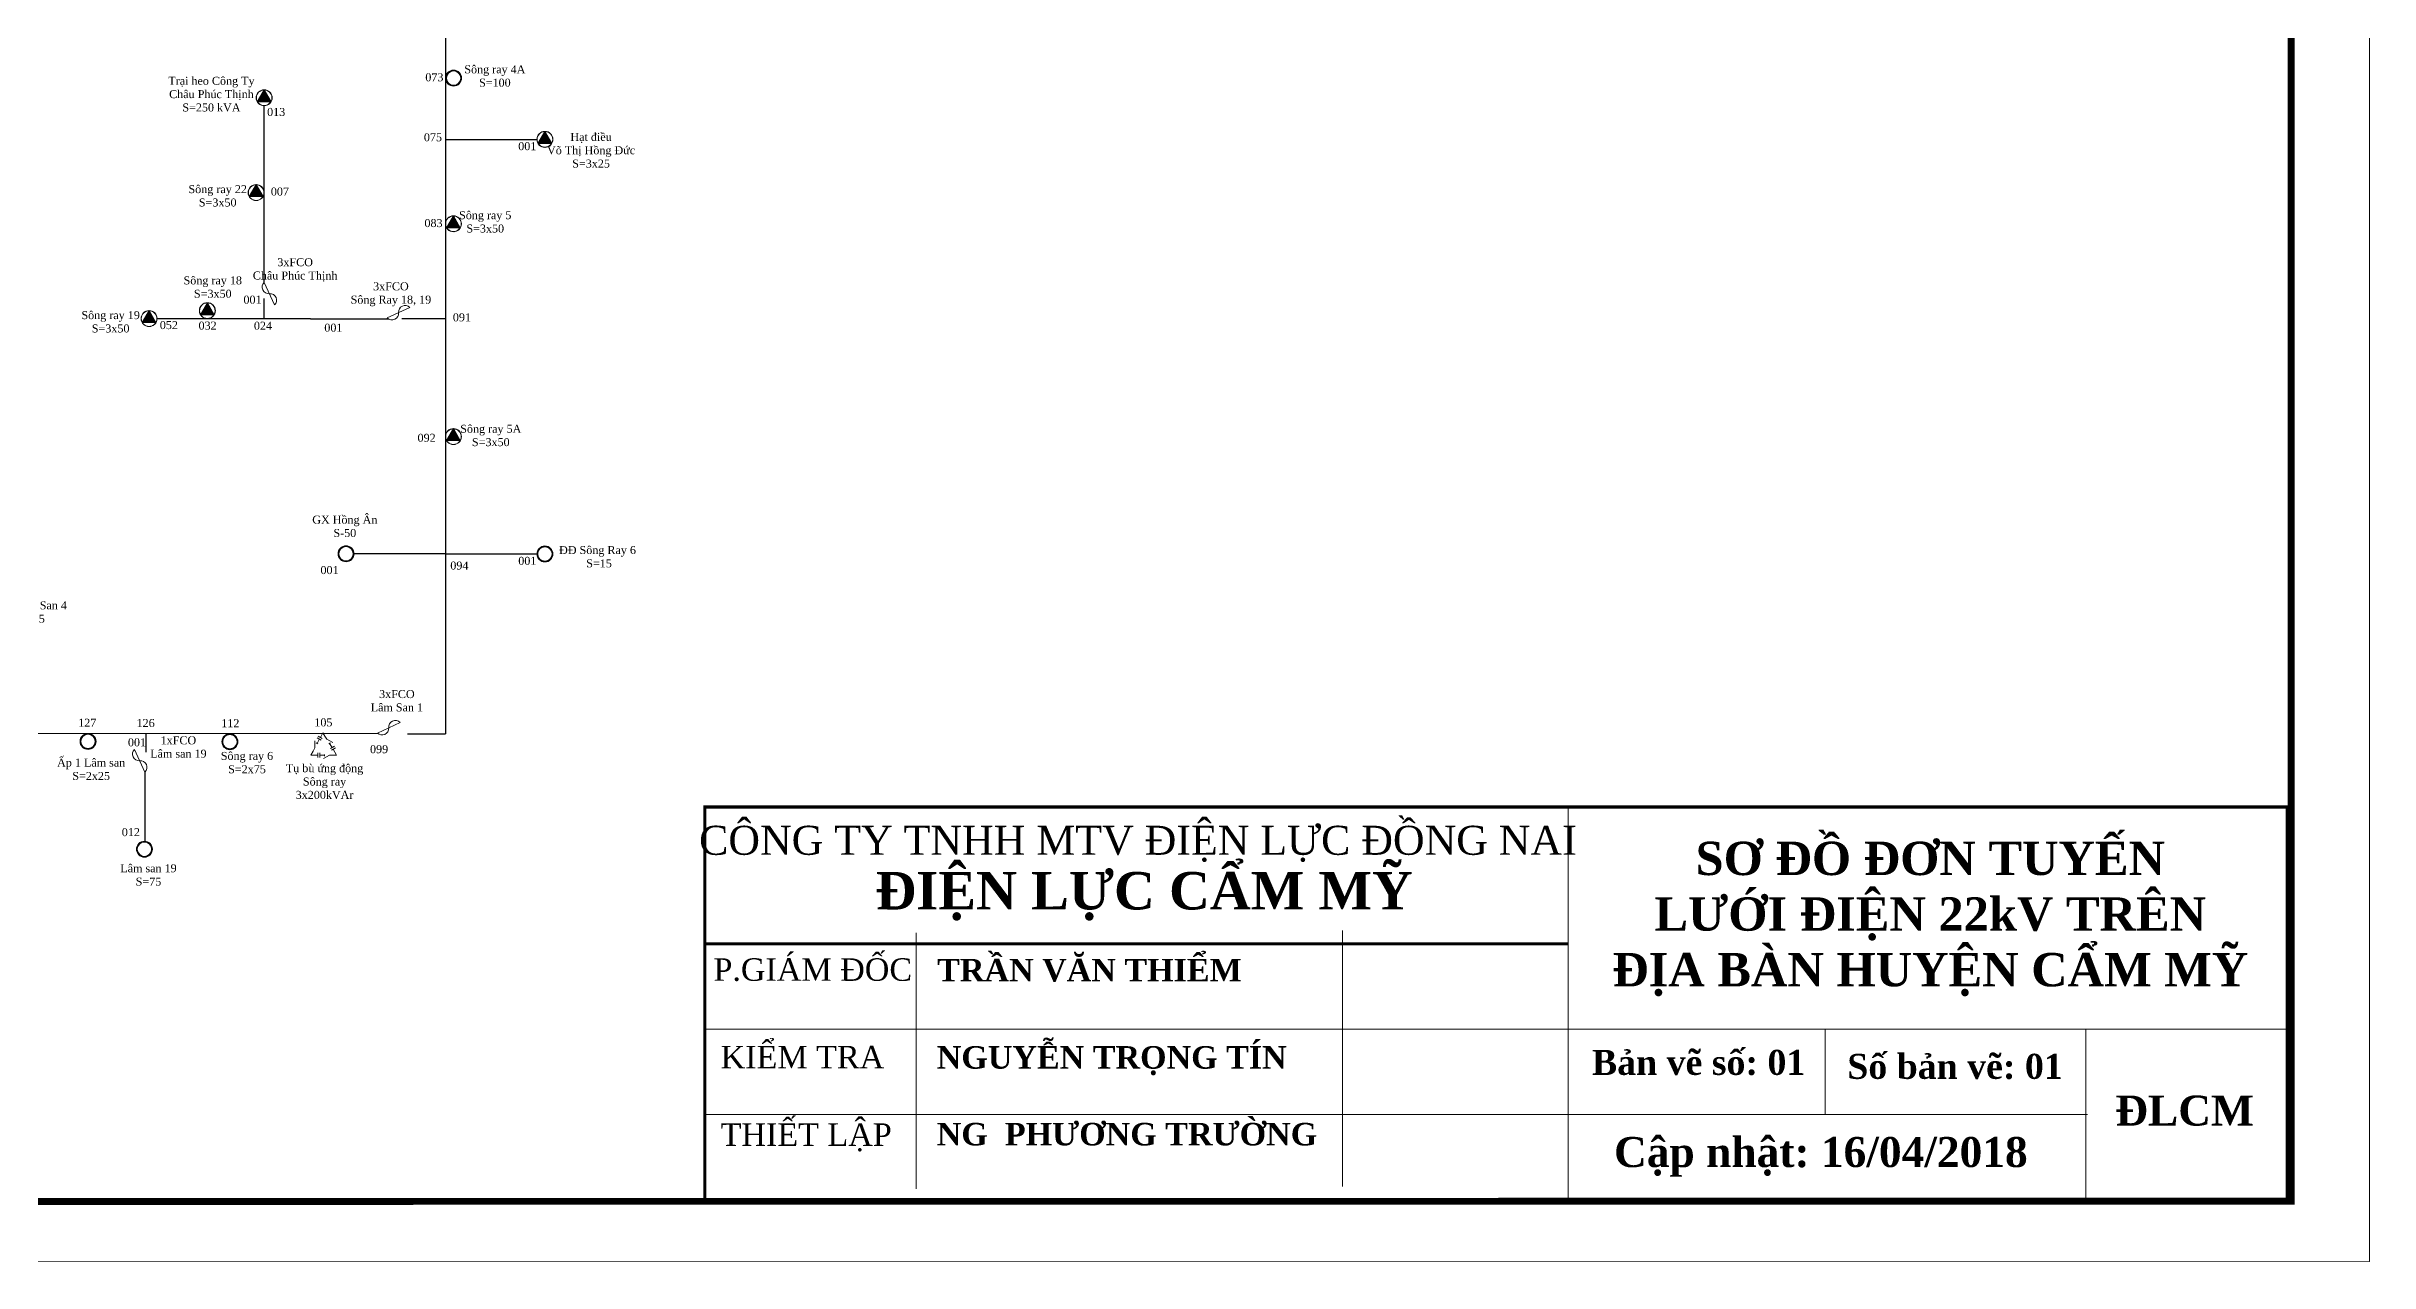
# Model space of a CAD drawing. Header units: inches. Extents: x 4393 to 9189, y -189 to 2360.
# Drawn here: x 7011 to 7812, y -189 to 231 of the extents above; entities that cross this region are included whole.
import ezdxf
from ezdxf.enums import TextEntityAlignment as Align

# ---------------------------------------------------------------- set-up
doc = ezdxf.new("R2010")
doc.units = ezdxf.units.IN
doc.header["$MEASUREMENT"] = 0
doc.layers.get('Defpoints').update_dxf_attribs({"lineweight": 13})
for name, color, linetype, lineweight in [('Day 22kV', 1, 'Continuous', 25), ('Khung', 7, 'Continuous', 20), ('TBA', 5, 'Continuous', 18), ('Text', 7, 'Continuous', 15), ('Thiet bi', 3, 'Continuous', 18)]:
    doc.layers.add(name, color=color, linetype=linetype, lineweight=lineweight)
doc.styles.add('TimeNRoman', font='times.ttf')

# ---------------------------------------------------------------- blocks, each defined once
blk = doc.blocks.new('TBA 1P')
h = blk.add_hatch(color=4)
h.set_gradient(color1=(0, 0, 255), one_color=1, tint=1, name='SPHERICAL')
h.paths.add_polyline_path([(0.8, 0.8, 1), (-0.8, 0.8, 1)])
h.paths.add_polyline_path([(-0.77, 0.8, -1), (0.77, 0.8, -1)], flags=16)
at = {"color": 0}
for radius in [0.8, 0.769, 0.759, 0.759, 0.748, 0.737, 0.726, 0.715]:
    blk.add_circle((0, 0.8), radius, dxfattribs=at)
blk = doc.blocks.new('TBA 3P')
h = blk.add_hatch(color=4)
h.set_gradient(color1=(0, 0, 255), one_color=1, tint=1, name='INVSPHERICAL')
h.paths.add_polyline_path([(-0.01, 1.58), (0, 1.6, 0.414214), (-0.8, 0.8, 0.131652), (-0.69, 0.4), (-0.68, 0.42, -0.12747), (-0.78, 0.8, -0.409402)])
h = blk.add_hatch(color=4)
h.set_gradient(color1=(0, 0, 255), one_color=1, tint=1, name='INVSPHERICAL')
h.paths.add_polyline_path([(0.8, 0.8, 1), (-0.8, 0.8, 1)])
h.paths.add_polyline_path([(-0.78, 0.8, -1), (0.78, 0.8, -1)], flags=16)
h = blk.add_hatch()
h.set_pattern_fill('AR-HBONE', color=4, scale=0.25, style=0)
h.paths.add_polyline_path([(0.69, 0.4), (0.67, 0.4, -0.566432), (-0.67, 0.4), (-0.69, 0.4, 0.57735)])
h = blk.add_hatch(color=4)
h.set_gradient(color1=(0, 0, 255), one_color=1, tint=1, name='SPHERICAL')
h.paths.add_polyline_path([(0, 1.6), (0.01, 1.58, -0.409402), (0.78, 0.8, -0.12747), (0.68, 0.42), (0.69, 0.4, 0.131652), (0.8, 0.8, 0.414214)])
at = {"color": 0}
blk.add_lwpolyline([(0, 1.6, 0, 1.39, 0), (0, 0.4, 0, 0, 0)], format="xyseb", dxfattribs=at)
blk.add_lwpolyline([(-0.69, 0.4), (0.69, 0.4), (0, 1.6)], close=True, dxfattribs=at)
for radius in [0.8, 0.778]:
    blk.add_circle((0, 0.8), radius, dxfattribs=at)
blk = doc.blocks.new('FCO')
at = {"color": 0}
blk.add_lwpolyline([(0, 0, 0.707499), (1.13, 0.53, -0.707499), (2.26, 1.05, -5.301682)], format="xyb", dxfattribs=at)
blk.add_lwpolyline([(0, 0), (2.26, 1.05)], dxfattribs=at)
blk = doc.blocks.new('ALTD')
at = {"color": 0}
for points in [[(3.38, 1.08), (1.27, 0), (0, 0)], [(2.99, 0.31), (2.99, -0.31)], [(2.99, 0), (4.73, 0)]]:
    blk.add_lwpolyline(points, dxfattribs=at)
blk = doc.blocks.new('tu bu ung dong')
for p, q in [((6281.75, 2707.62), (6280.69, 2706.94)), ((6286.94, 2703.5), (6288.39, 2702.74))]:
    blk.add_line(p, q)
at = {"color": 0}
for points in [[(6286.07, 2709.52), (6285.24, 2710.95)], [(6286.65, 2709.86), (6285.82, 2711.28)], [(6288.38, 2710.48), (6288.39, 2711.61), (6286.32, 2710.42)], [(6280.69, 2706.94), (6282.22, 2706.06)], [(6282.57, 2706.66), (6281.74, 2705.23)], [(6283.15, 2706.32), (6282.32, 2704.9)], [(6289.21, 2705.89), (6287.57, 2705.89)], [(6289.21, 2705.22), (6287.57, 2705.22)], [(6288.39, 2702.74), (6288.39, 2705.22)]]:
    blk.add_lwpolyline(points, dxfattribs=at)
at = {"layer": 'Thiet bi', "zscale": 3.6}
for p, rotation in [((6281.75, 2707.62), 32.47119229083351), ((6288.38, 2710.48), 270), ((6286.94, 2703.5), 152.4711922908307)]:
    blk.add_blockref('ALTD', p, dxfattribs=dict(at, rotation=rotation))

msp = doc.modelspace()

# ---------------------------------------------------------------- linework, layer by layer
at = {"layer": 'Day 22kV', "color": 6}
for p, q in [((7101.95, 136.85), (7049, 136.85)), ((7101.95, 136.85), (7128.73, 136.85)), ((7148.53, 136.85), (7133.46, 136.85)), ((7148.53, 55.65), (7116.94, 55.65)), ((7045.11, -6.41), (7045.11, -12.7))]:
    msp.add_line(p, q, dxfattribs=at)
for points in [[(7148.53, 484.82), (7148.53, 169.01)], [(7085.94, 149.38), (7085.94, 210.32)], [(7148.53, 198.73), (7180.02, 198.73)], [(7148.53, 169.01), (7148.53, -6.42)], [(7085.94, 136.85), (7085.94, 143.86)], [(7148.53, 55.65), (7180.02, 55.65)], [(6626.26, -6.31), (7125.04, -6.14)], [(7135.38, -6.4), (7148.53, -6.42)], [(7044.83, -19.6), (7044.83, -43.51)]]:
    msp.add_lwpolyline(points, dxfattribs=at)
at = {"layer": 'Defpoints'}
msp.add_lwpolyline([(4392.87, -188.87), (7812.22, -188.46), (7812.16, 1998.11), (4396.1, 1998.09)], close=True, dxfattribs=at)
at = {"layer": 'Khung'}
for points, const_width in [([(4433.74, 1971.09), (4426.33, -167.86), (7785.22, -167.72), (7785.16, 1971.11)], 2.4), ([(7237.93, -167.18), (7783.87, -167.18), (7783.87, -31.68), (7237.93, -31.68)], 1.08)]:
    msp.add_lwpolyline(points, close=True, dxfattribs=dict(at, const_width=const_width))
for points in [[(7535.8, -31.68), (7535.8, -167.18)], [(7310.83, -75.1), (7310.83, -163.37)], [(7457.89, -74.3), (7457.89, -162.57)], [(7237.93, -108.33), (7783.87, -108.33)], [(7624.47, -108.33), (7624.47, -137.75)], [(7714.4, -108.33), (7714.4, -167.18)], [(7237.93, -137.75), (7714.93, -137.75)]]:
    msp.add_lwpolyline(points, dxfattribs=at)
at = {"layer": 'Khung', "const_width": 1.08}
msp.add_lwpolyline([(7237.93, -78.9), (7535.8, -78.9)], dxfattribs=at)

# ---------------------------------------------------------------- block references
at = {"layer": 'TBA', "xscale": 3.450000000000728, "yscale": 3.450000000000728, "zscale": 3.450000000000728}
for name, p in [('TBA 3P', (7085.94, 210.32)), ('TBA 1P', (7151.29, 217.11)), ('TBA 3P', (7182.78, 195.97)), ('TBA 3P', (7083.18, 177.6)), ('TBA 3P', (7151.23, 166.83)), ('TBA 3P', (7066.34, 136.85)), ('TBA 3P', (7046.24, 134.13)), ('TBA 3P', (7151.23, 93.39)), ('TBA 1P', (7182.78, 52.89)), ('TBA 1P', (7025.17, -11.78)), ('TBA 1P', (7074.11, -11.88))]:
    msp.add_blockref(name, p, dxfattribs=at)
for p, rotation in [((7114.18, 58.48), 180), ((7041.88, -46.22), 270)]:
    msp.add_blockref('TBA 1P', p, dxfattribs=dict(at, rotation=rotation))
at = {"layer": 'Thiet bi', "xscale": 3.450000000000728, "yscale": 3.450000000000728, "zscale": 3.450000000000728}
for p, rotation in [((7085.94, 149.38), 270), ((7136.2, 140.74), 180), ((7132.82, -2.51), 180), ((7044.83, -19.6), 90)]:
    msp.add_blockref('FCO', p, dxfattribs=dict(at, rotation=rotation))
at = {"layer": 'Thiet bi', "color": 3, "rotation": 270}
msp.add_blockref('tu bu ung dong', (4399.29, 6274.58), dxfattribs=at)

# ---------------------------------------------------------------- texts
at = {"layer": 'Text', "style": 'TimeNRoman'}
for s, p in [('073', (7144.66, 218.78)), ('013', (7090.08, 206.82)), ('075', (7144.17, 198.08)), ('001', (7176.71, 195)), ('007', (7091.37, 179.35)), ('083', (7144.36, 168.46)), ('001', (7081.92, 142.04)), ('091', (7154.16, 135.94)), ('052', (7053.07, 133.26)), ('032', (7066.43, 133.09)), ('024', (7085.53, 133.04)), ('001', (7109.82, 132.37)), ('092', (7141.98, 94.37)), ('001', (7108.49, 48.71)), ('094', (7153.28, 50.28)), ('001', (7176.73, 51.92)), ('127', (7024.91, -3.96)), ('001', (7042.07, -10.71)), ('126', (7045.05, -4.05)), ('112', (7074.27, -4.12)), ('105', (7106.37, -3.83)), ('099', (7125.58, -13.09)), ('012', (7039.95, -41.72))]:
    msp.add_text(s, height=2.76, dxfattribs=at).set_placement(p, align=Align.CENTER)
for s, insert, char_height, width, attachment_point in [('Sông ray 4A\\PS=100', (7165.52, 220.58), 2.76, 36.5748, 5), ('Trại heo Công Ty Châu Phúc Thịnh\\PS=250 kVA', (7067.75, 214.31), 2.76, 36.0086, 5), ('Hạt {\\fTimes New Roman|b0|i0|c238|p18;đ}iều\\PVõ Thị Hồng {\\fTimes New Roman|b0|i0|c238|p18;Đ}ức\\PS=3x25', (7198.71, 194.96), 2.76, 36.0086, 5), ('Sông ray 22\\PS=3x50', (7069.91, 179.23), 2.76, 36.0086, 5), ('Sông ray 5\\PS=3x50', (7162.2, 170.25), 2.76, 36.0086, 5), ('3xFCO\\PChâu Phúc Thịnh', (7096.62, 153.7), 2.76, 28.2352, 5), ('Sông ray 18\\PS=3x50', (7068.21, 147.74), 2.76, 36.0086, 5), ('3xFCO\\PSông Ray 18, 19', (7129.66, 145.27), 2.76, 28.7382, 5), ('Sông ray 19\\PS=3x50', (7032.98, 135.76), 2.76, 36.0086, 5), ('Sông ray 5A\\PS=3x50', (7164.11, 96.53), 2.76, 36.0086, 5), ('GX Hồng Ân\\PS-50', (7113.77, 65.18), 2.76, 36.0086, 5), ('ĐĐ Sông Ray 6\\P S=15', (7200.94, 54.69), 2.76, 36.0086, 5), ('ĐĐ Lâm San 4\\P S=15', (7005.33, 35.61), 2.76, 36.0086, 5), ('3xFCO\\PLâm San 1', (7131.72, 4.99), 2.76, 22.7436, 5), ('1xFCO\\PLâm san 19', (7056.35, -10.97), 2.76, 36.0086, 5), ('Ấp 1 Lâm san\\PS=2x25', (7026.26, -18.66), 2.76, 26.4218, 5), ('Sông ray 6\\PS=2x75', (7080.01, -16.35), 2.76, 36.0086, 5), ('Tụ bù ứng động\\PSông ray \\P3x200kVAr', (7106.77, -22.9), 2.76, 36.0086, 5), ('{\\fTimes New Roman|b0|i0|c238|p18;C}Ô{\\fTimes New Roman|b0|i0|c238|p18;NG TY TNHH MTV Đ}IỆN LỰC {\\fTimes New Roman|b0|i0|c238|p18;Đ}ỒNG NAI{\\fTimes New Roman|b0|i0|c238|p18;}', (7387.36, -44.41), 10.01, 301.9069, 5), ('{\\fTimes New Roman|b1|i0|c238|p18;S\\fTimes New Roman|b1|i0|c163|p18;Ơ\\fTimes New Roman|b1|i0|c238|p18; Đ\\fTimes New Roman|b1|i0|c0|p18;Ồ \\fTimes New Roman|b1|i0|c238|p18;Đ\\fTimes New Roman|b1|i0|c163|p18;Ơ\\fTimes New Roman|b1|i0|c0|p18;N TUYẾN\\PL\\fTimes New Roman|b1|i0|c163|p18;Ư\\fTimes New Roman|b1|i0|c0|p18;ỚI \\fTimes New Roman|b1|i0|c238|p18;Đ\\fTimes New Roman|b1|i0|c0|p18;IỆN 22kV TRÊN\\P\\fTimes New Roman|b1|i0|c238|p18;Đ\\fTimes New Roman|b1|i0|c0|p18;ỊA BÀN HUYỆN CẨM MỸ}', (7660.69, -70.31), 11.52, 267.7725, 5), ('Lâm san 19\\PS=75', (7046.03, -55.12), 2.76, 36.0086, 5), ('{\\fTimes New Roman|b1|i0|c238|p18;Đ\\fTimes New Roman|b1|i0|c0|p18;IỆN LỰC CẨM MỸ}', (7389.48, -62.49), 12.936, 206.2554, 5), ('P.GIÁM {\\fTimes New Roman|b0|i0|c238|p18;Đ}ỐC', (7240.93, -87.84), 7.776, 66.2684, 4), ('{\\fTimes New Roman|b1|i0|c0|p18;TRẦN VĂN THIỂM}', (7318.11, -88.04), 7.776, 132.623, 4), ('KIỂM TRA', (7243.4, -117.97), 7.776, 62.971, 4), ('{\\fTimes New Roman|b1|i0|c0|p18;NGUYỄN TRỌNG TÍN}', (7317.95, -119.23), 7.776, 192.8622, 4), ('{\\fTimes New Roman|b1|i0|c0|p18;Bản vẽ số: 01}', (7580.78, -115.47), 8.64, 91.8647, 2), ('{\\fTimes New Roman|b1|i0|c0|p18;Số bản vẽ: 01}', (7669.23, -121.25), 8.64, 86.0255, 5), ('{\\fTimes New Roman|b1|i0|c238|p18;Đ\\fTimes New Roman|b1|i0|c0|p18;LCM}', (7748.4, -136.49), 10.368, 69.0099, 5), ('THIẾT LẬP', (7243.4, -145.7), 7.776, 62.971, 4), ('{\\fTimes New Roman|b1|i0|c0|p18;NG  PHƯƠNG TRƯỜNG}', (7317.95, -144.61), 7.776, 192.8622, 4), ('{\\fTimes New Roman|b1|i0|c0|p18;\\C3;Cập nhật: 16/04/2018}', (7622.95, -152.41), 10.368, 156.558, 5)]:
    msp.add_mtext(s, dxfattribs=dict(at, insert=insert, char_height=char_height, width=width, attachment_point=attachment_point))

doc.saveas('drawing.dxf')
